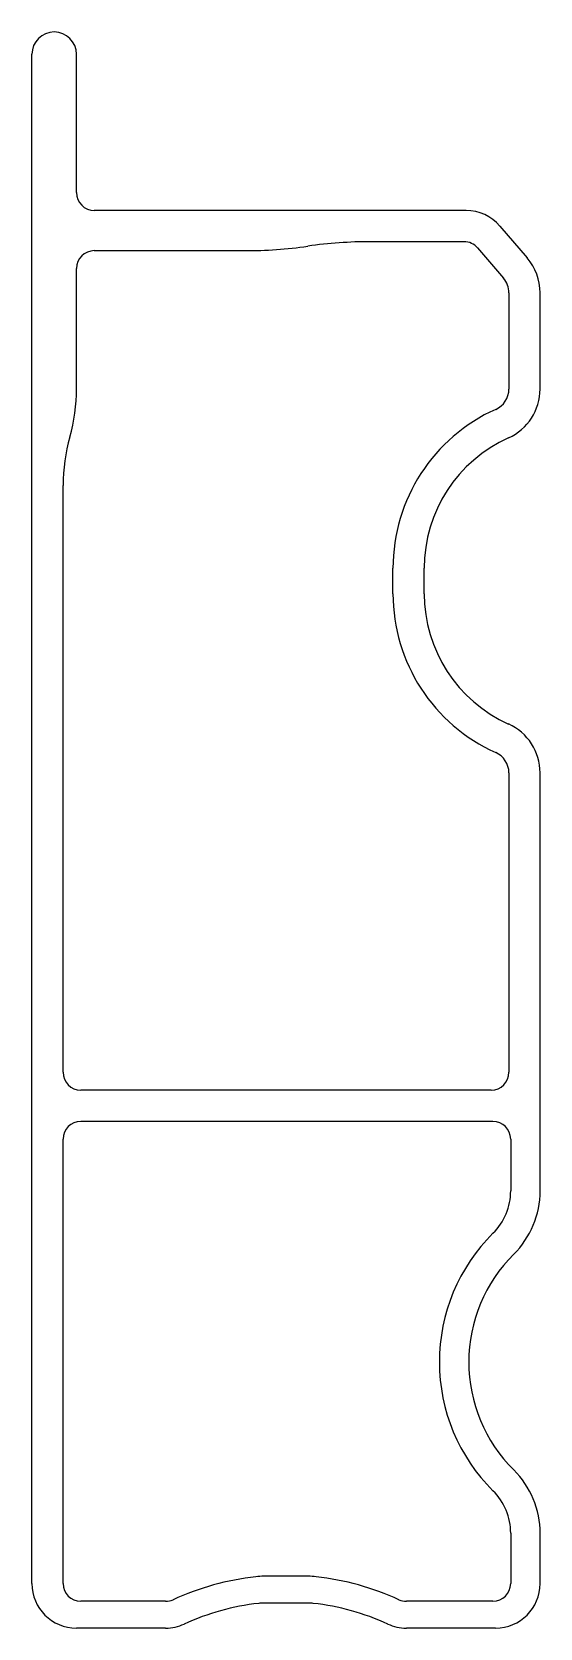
# Model space of a CAD drawing. Header units: metres. Extents: x 0 to 57, y 0 to 179.
import ezdxf

# ---------------------------------------------------------------- set-up
doc = ezdxf.new("R2010")
doc.units = ezdxf.units.M

msp = doc.modelspace()

# ---------------------------------------------------------------- linework, layer by layer
for p, q in [((0, 5), (0, 176.3)), ((0, 176.3), (0, 176.3)), ((5, 160.8), (5, 176.3)), ((5, 176.3), (5, 176.3)), ((5, 160.8), (5, 160.8)), ((48.7, 158.8), (7, 158.8)), ((52.5, 157.05), (55.56, 153.49)), ((52.5, 157.05), (52.5, 157.05)), ((7, 154.3), (23.89, 154.3)), ((7, 154.3), (7, 154.3)), ((23.89, 154.3), (23.89, 154.3)), ((30.95, 154.8), (30.95, 154.8)), ((48.47, 155.3), (38, 155.3)), ((49.99, 154.6), (52.9, 151.21)), ((49.99, 154.6), (49.99, 154.6)), ((5, 138.85), (5, 152.3)), ((5, 152.3), (5, 152.3)), ((55.56, 153.49), (55.56, 153.49)), ((52.9, 151.21), (52.9, 151.21)), ((53.5, 149.58), (53.5, 138.8)), ((57, 138.8), (57, 149.58)), ((5, 138.85), (5, 138.85)), ((52.02, 136.52), (52.02, 136.52)), ((4.25, 133.42), (4.25, 133.42)), ((53.45, 133.33), (53.45, 133.33)), ((3.5, 62.26), (3.5, 128)), ((40.5, 115.87), (40.5, 118.73)), ((44, 115.87), (44, 118.73)), ((53.45, 101.27), (53.45, 101.27)), ((52.02, 98.08), (52.02, 98.08)), ((53.5, 95.8), (53.5, 62.26)), ((57, 48.98), (57, 95.8)), ((51.5, 60.26), (5.5, 60.26)), ((51.7, 56.76), (5.5, 56.76)), ((3.5, 5), (3.5, 54.76)), ((53.7, 54.76), (53.7, 48.98)), ((51.71, 44.22), (51.71, 44.22)), ((54.04, 41.88), (54.04, 41.88)), ((54.04, 17.72), (54.04, 17.72)), ((51.71, 15.38), (51.71, 15.38)), ((53.7, 10.62), (53.7, 5)), ((57, 5), (57, 10.62)), ((25.11, 5.75), (25.11, 5.75)), ((31, 5.8), (26, 5.8)), ((31.89, 5.75), (31.89, 5.75)), ((0, 5), (0, 5)), ((15, 3), (5.5, 3)), ((15.83, 3.18), (15.83, 3.18)), ((25.44, 2.77), (25.44, 2.77)), ((31, 2.8), (26, 2.8)), ((31.56, 2.77), (31.56, 2.77)), ((41.17, 3.18), (41.17, 3.18)), ((51.7, 3), (42, 3)), ((15, 0), (5, 0)), ((5, 0), (5, 0)), ((15, 0), (15, 0)), ((17.08, 0.45), (17.08, 0.45)), ((39.92, 0.45), (39.92, 0.45)), ((52, 0), (42, 0))]:
    msp.add_line(p, q)
for centre, radius, start, end in [((2.5, 176.3), 2.5, 0, 180), ((7, 160.8), 2, 180, 270), ((48.7, 153.8), 5, 40.6013, 90), ((7, 152.3), 2, 90, 180), ((23.89, 204.3), 50, 270, 278.1096), ((38, 105.3), 50, 90, 98.1096), ((48.47, 153.3), 2, 40.6013, 90), ((51, 149.58), 6, 0, 40.6013), ((51, 149.58), 2.5, 0, 40.6013), ((-15.01, 138.85), 20.01, 344.262, 359.995), ((51, 138.8), 2.5, 294.1477, 0), ((51, 138.8), 6, 294.1477, 0), ((60, 118.73), 19.5, 114.1477, 180), ((23.5, 128), 20, 164.262, 180), ((60, 118.73), 16, 114.1477, 180), ((60, 115.87), 19.5, 180, 245.8523), ((60, 115.87), 16, 180, 245.8523), ((51, 95.8), 6, 0, 65.8523), ((51, 95.8), 2.5, 0, 65.8523), ((5.5, 62.26), 2, 180, 270), ((51.5, 62.26), 2, 270, 0), ((5.5, 54.76), 2, 90, 180), ((51.7, 54.76), 2, 0, 90), ((47, 48.98), 6.7, 314.7249, 0), ((47, 48.98), 10, 314.7249, 0), ((66, 29.8), 20.3, 134.7249, 225.2751), ((66, 29.8), 17, 134.7249, 225.2751), ((47, 10.62), 10, 0, 45.2751), ((47, 10.62), 6.7, 0, 45.2751), ((28.51, -24.56), 30.5, 96.4003, 114.5593), ((26, -2.2), 8, 90, 96.4003), ((31, -2.2), 8, 83.5997, 90), ((28.49, -24.56), 30.5, 65.4407, 83.5997), ((5, 5), 5, 180, 270), ((5.5, 5), 2, 180, 270), ((51.7, 5), 2, 270, 0), ((52, 5), 5, 270, 0), ((15, 5), 2, 270, 294.5593), ((28.51, -24.56), 27.5, 96.4003, 114.5593), ((26, -2.2), 5, 90, 96.4003), ((31, -2.2), 5, 83.5997, 90), ((28.49, -24.56), 27.5, 65.4407, 83.5997), ((42, 5), 2, 245.4407, 270), ((15, 5), 5, 270, 294.5593), ((42, 5), 5, 245.4407, 270)]:
    msp.add_arc(centre, radius, start, end)

doc.saveas('drawing.dxf')
